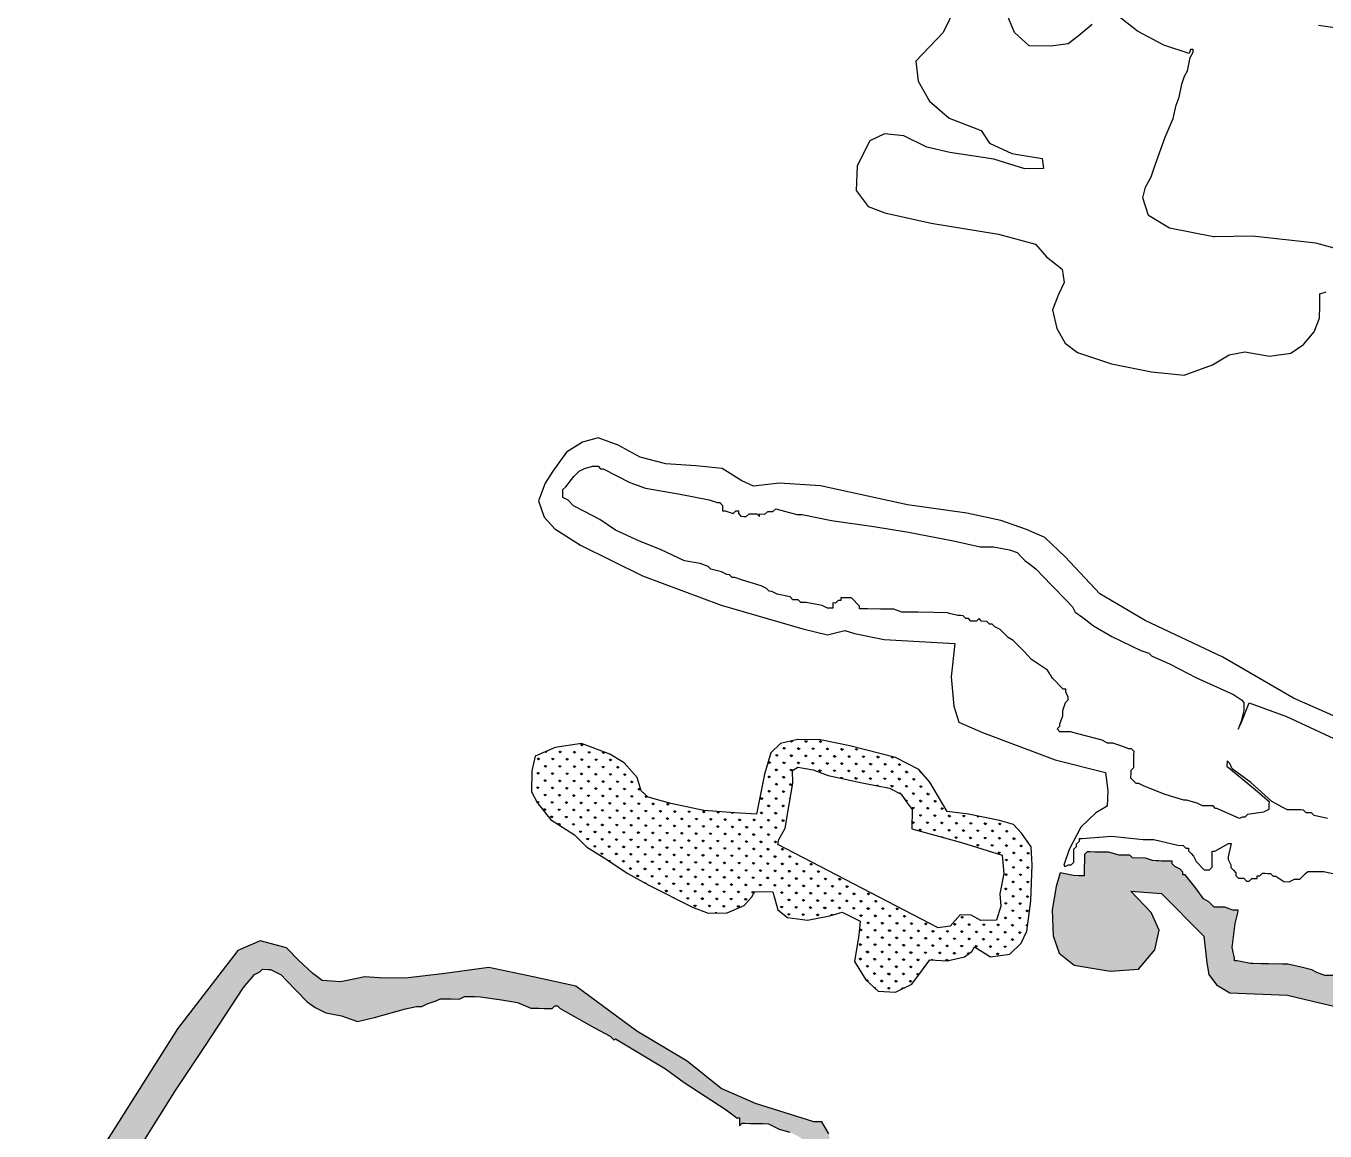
# Model space of a CAD drawing. Header units: metres. Extents: x 266352 to 301042, y 2101789 to 2138568.
# Drawn here: x 284556 to 286507, y 2118518 to 2120178 of the extents above; entities that cross this region are included whole.
import ezdxf

# ---------------------------------------------------------------- set-up
doc = ezdxf.new("R2010")
doc.units = ezdxf.units.M
doc.layers.add('MANGROOVE BUFFER ZONE', color=120, linetype='Continuous')
pattern_1 = [(90, (-71.821667, -6.126432), (-0.0179605122, 0.0179605122), [0.0047625, -0.0311585245]), (45, (-71.821667, -6.126432), (-0.017960512, 0.017960512), [0.0047625, -0.0206375]), (135, (-71.821667, -6.126432), (-0.017960512, -0.017960512), [0.0047625, -0.0206375])]

# ---------------------------------------------------------------- blocks, each defined once
blk = doc.blocks.new('A$Ccdb33366')
at = {"layer": 'MANGROOVE BUFFER ZONE'}
h = blk.add_hatch(dxfattribs=at)
h.set_pattern_fill('GRASS', color=256, scale=0.001)
h.set_pattern_definition(pattern_1)
h.paths.add_polyline_path([(4.0172, 4.8715), (4.0259, 4.9471), (4.0278, 5.0373), (4.024, 5.0819), (3.9996, 5.1151), (3.9792, 5.1364), (3.9443, 5.1461), (3.8676, 5.1607), (3.8143, 5.1665), (3.7696, 5.2383), (3.7424, 5.2693), (3.684, 5.2985), (3.5695, 5.3257), (3.4967, 5.3393), (3.4395, 5.3393), (3.3968, 5.3286), (3.3735, 5.3053), (3.3589, 5.252), (3.3405, 5.1521), (3.2861, 5.155), (3.2095, 5.1589), (3.127, 5.1754), (3.0707, 5.1899), (3.0523, 5.2054), (3.0425, 5.2384), (3.0096, 5.2743), (2.9736, 5.2956), (2.9028, 5.3208), (2.8375, 5.3102), (2.788, 5.2879), (2.7803, 5.2511), (2.7803, 5.1987), (2.7948, 5.1725), (2.8288, 5.1308), (2.8889, 5.094), (2.919, 5.0639), (2.9637, 5.0377), (3.0229, 4.9999), (3.0753, 4.9718), (3.1852, 4.9181), (3.224, 4.9045), (3.2716, 4.9055), (3.3133, 4.9249), (3.3317, 4.9462), (3.3395, 4.9598), (3.3841, 4.9598), (3.3967, 4.9152), (3.421, 4.8967), (3.4715, 4.8909), (3.5268, 4.9026), (3.5569, 4.9122), (3.6025, 4.8899), (3.5996, 4.855), (3.5899, 4.79), (3.6184, 4.7442), (3.6494, 4.717), (3.6931, 4.7151), (3.7329, 4.7354), (3.7591, 4.7713), (3.7766, 4.7965), (3.8202, 4.7946), (3.8629, 4.8053), (3.8814, 4.8188), (3.8872, 4.8305), (3.928, 4.8062), (3.9755, 4.814), (4.0036, 4.8414)])
h.paths.add_polyline_path([(3.3948, 5.0775), (3.3968, 5.0901), (3.4123, 5.1183), (3.4201, 5.1727), (3.4298, 5.2309), (3.4279, 5.262), (3.4415, 5.2708), (3.4794, 5.2649), (3.5173, 5.2513), (3.6018, 5.2339), (3.6698, 5.2222), (3.699, 5.2076), (3.7145, 5.1863), (3.7272, 5.1698), (3.7272, 5.1222), (3.8506, 5.0901), (3.9526, 5.06), (3.9575, 5.0143), (3.9487, 4.9638), (3.9517, 4.9328), (3.941, 4.8978), (3.9021, 4.8968), (3.8778, 4.9095), (3.8506, 4.9095), (3.8263, 4.8813), (3.7962, 4.8764)], flags=16)
h = blk.add_hatch(dxfattribs=at)
h.set_pattern_fill('GRASS', color=256, scale=0.001)
h.set_pattern_definition(pattern_1)
h.paths.add_polyline_path([(4.2737, 4.9751), (4.3504, 4.9708), (4.4567, 4.8662), (4.4653, 4.7999), (4.4713, 4.7714), (4.4903, 4.7456), (4.5239, 4.7266), (4.667, 4.7232), (4.7475, 4.7049), (5.0183, 4.6472), (5.045, 4.6058), (5.0683, 4.58), (5.16, 4.5444), (5.4195, 4.4781), (5.3548, 4.2994), (5.3206, 4.2084), (5.3843, 4.1797), (5.3884, 4.1909), (5.4017, 4.224), (5.4149, 4.2703), (5.4281, 4.31), (5.448, 4.3498), (5.4612, 4.4027), (5.4679, 4.4226), (5.4943, 4.4822), (5.501, 4.5219), (5.5076, 4.5285), (5.501, 4.5351), (5.4943, 4.5351), (5.4811, 4.5418), (5.4679, 4.5418), (5.4348, 4.5484), (5.3752, 4.5682), (5.3222, 4.5815), (5.2825, 4.5881), (5.2031, 4.6146), (5.1567, 4.6278), (5.1236, 4.6411), (5.0905, 4.6543), (5.0839, 4.6543), (5.0839, 4.6609), (5.0839, 4.6676), (5.0905, 4.6874), (5.0905, 4.694), (5.0905, 4.7007), (5.0839, 4.7007), (5.0773, 4.7073), (5.0641, 4.7139), (5.0376, 4.7139), (5.0045, 4.7271), (4.9648, 4.7338), (4.9449, 4.7338), (4.9251, 4.7404), (4.8986, 4.747), (4.8655, 4.7536), (4.8191, 4.7602), (4.7927, 4.7669), (4.7794, 4.7735), (4.7596, 4.7735), (4.7397, 4.7801), (4.7265, 4.7867), (4.7, 4.7933), (4.6669, 4.8), (4.6536, 4.8), (4.6187, 4.8), (4.6007, 4.8), (4.5808, 4.8), (4.5742, 4.8), (4.5411, 4.8066), (4.5345, 4.8066), (4.5345, 4.8132), (4.5279, 4.8397), (4.5345, 4.8993), (4.5411, 4.9258), (4.5411, 4.9324), (4.5345, 4.9324), (4.5279, 4.9324), (4.508, 4.939), (4.4815, 4.939), (4.4683, 4.9522), (4.4551, 4.9589), (4.4352, 4.9853), (4.4087, 5.0184), (4.4021, 5.0184), (4.4021, 5.0251), (4.3955, 5.0317), (4.3822, 5.0383), (4.3756, 5.0449), (4.3756, 5.0516), (4.369, 5.0516), (4.3624, 5.0516), (4.3558, 5.0516), (4.3491, 5.0516), (4.3425, 5.0516), (4.3359, 5.0516), (4.3265, 5.0525), (4.3094, 5.0582), (4.2763, 5.0582), (4.2697, 5.0648), (4.2631, 5.0648), (4.2499, 5.0648), (4.2432, 5.0648), (4.2168, 5.0714), (4.2101, 5.0714), (4.1903, 5.0714), (4.1837, 5.0714), (4.1704, 5.0714), (4.1638, 5.0714), (4.1572, 5.0648), (4.1572, 5.0582), (4.1572, 5.0251), (4.1572, 5.0184), (4.1572, 5.0118), (4.1506, 5.0118), (4.1439, 5.0118), (4.1307, 5.0118), (4.0976, 5.0184), (4.0969, 5.0157), (4.0883, 4.9837), (4.0788, 4.9259), (4.0822, 4.8613), (4.0978, 4.8182), (4.1357, 4.7889), (4.2254, 4.776), (4.2961, 4.782), (4.3357, 4.8303), (4.3461, 4.8794), (4.3254, 4.9234)])
h = blk.add_hatch(dxfattribs=at)
h.set_pattern_fill('GRASS', color=256, scale=0.001)
h.set_pattern_definition(pattern_1)
h.paths.add_polyline_path([(2.8979, 4.7175), (2.7916, 4.7386), (2.681, 4.7602), (2.5718, 4.7437), (2.4743, 4.7302), (2.4084, 4.7302), (2.3732, 4.7319), (2.3133, 4.719), (2.267, 4.7216), (2.2439, 4.7387), (2.2071, 4.7713), (2.1771, 4.8012), (2.1111, 4.8175), (2.0563, 4.7927), (1.9095, 4.5952), (1.6943, 4.2434), (1.5426, 3.9631), (1.6117, 3.9294), (1.6484, 3.9922), (1.7145, 4.1114), (1.8271, 4.31), (1.9065, 4.4425), (1.9793, 4.555), (2.072, 4.7007), (2.0985, 4.7338), (2.1117, 4.7404), (2.1183, 4.747), (2.1316, 4.747), (2.1382, 4.747), (2.1647, 4.7338), (2.1779, 4.7205), (2.2309, 4.6676), (2.2507, 4.6543), (2.2772, 4.6411), (2.3169, 4.6345), (2.3566, 4.6212), (2.3983, 4.6316), (2.4758, 4.6543), (2.5023, 4.6609), (2.5155, 4.6609), (2.5288, 4.6676), (2.5486, 4.6742), (2.5619, 4.6808), (2.5685, 4.6808), (2.5883, 4.6808), (2.6082, 4.6808), (2.6214, 4.6874), (2.6413, 4.6874), (2.6479, 4.6874), (2.6612, 4.6874), (2.7141, 4.6808), (2.7538, 4.6742), (2.7869, 4.6609), (2.8068, 4.6609), (2.82, 4.6609), (2.8266, 4.6609), (2.8399, 4.6609), (2.8465, 4.6676), (2.8531, 4.6676), (2.8597, 4.6609), (2.9458, 4.6146), (2.9855, 4.5947), (2.9954, 4.5848), (2.9987, 4.5881), (3.1245, 4.5153), (3.1709, 4.4822), (3.2768, 4.416), (3.3033, 4.3961), (3.3099, 4.3961), (3.3099, 4.3895), (3.3099, 4.3762), (3.3165, 4.3829), (3.3231, 4.3829), (3.3363, 4.3829), (3.343, 4.3829), (3.3562, 4.3829), (3.3628, 4.3829), (3.3694, 4.3829), (3.3827, 4.3829), (3.4092, 4.3696), (3.4356, 4.363), (3.4489, 4.3564), (3.4621, 4.3498), (3.4754, 4.3365), (3.4754, 4.3233), (3.482, 4.3167), (3.482, 4.31), (3.482, 4.2571), (3.4788, 4.2158), (3.7532, 4.3), (3.7345, 4.322), (3.6719, 4.3409), (3.6103, 4.3289), (3.568, 4.3233), (3.5386, 4.3331), (3.5323, 4.3597), (3.5151, 4.3895), (3.4952, 4.3895), (3.3496, 4.4325), (3.2635, 4.4689), (3.1775, 4.5351), (3.0517, 4.608)])
for points in [[(3.803, 7.1668), (3.7732, 7.104), (3.707, 7.0311), (3.7137, 6.9812), (3.7424, 6.9324), (3.7921, 6.8907), (3.8722, 6.8611), (3.8931, 6.8306), (3.9488, 6.8054), (4.0246, 6.794), (4.0281, 6.7697), (3.9819, 6.7679), (3.9044, 6.7906), (3.7947, 6.8054), (3.7372, 6.8175), (3.6797, 6.8454), (3.6318, 6.8489), (3.5952, 6.8316), (3.5653, 6.7687), (3.5637, 6.7069), (3.5936, 6.6679), (3.6355, 6.6531), (3.7511, 6.6292), (3.9192, 6.6043), (4.0116, 6.5808), (4.0393, 6.5499), (4.0783, 6.5196), (4.0838, 6.4865), (4.0702, 6.4562), (4.0561, 6.4182), (4.0675, 6.3719), (4.0892, 6.3361), (4.1201, 6.3134), (4.2047, 6.2863), (4.3051, 6.2678), (4.3864, 6.2608), (4.4561, 6.2874), (4.4973, 6.3134), (4.5363, 6.321), (4.5976, 6.3118), (4.6504, 6.3194), (4.6813, 6.3417), (4.7074, 6.3737), (4.7204, 6.4083), (4.7204, 6.4387), (4.7204, 6.4685), (4.7356, 6.4739)], [(4.7596, 5.1641), (4.7265, 5.1707), (4.7198, 5.1773), (4.7066, 5.1773), (4.7, 5.184), (4.6934, 5.184), (4.6867, 5.184), (4.6801, 5.184), (4.6669, 5.184), (4.6603, 5.184), (4.647, 5.1906), (4.6338, 5.1972), (4.6205, 5.2038), (4.5676, 5.2502), (4.5213, 5.2833), (4.5146, 5.2965), (4.508, 5.3031), (4.508, 5.2899), (4.5742, 5.2369), (4.6139, 5.2038), (4.6139, 5.1972), (4.6139, 5.1906), (4.6139, 5.184), (4.6007, 5.1773), (4.561, 5.1707), (4.5544, 5.1641), (4.5477, 5.1641), (4.5411, 5.1608), (4.4848, 5.184), (4.4815, 5.184), (4.4749, 5.1906), (4.4683, 5.1906), (4.4617, 5.1906), (4.4484, 5.1906), (4.4352, 5.1972), (4.4087, 5.2038), (4.4021, 5.2038), (4.3558, 5.2171), (4.3028, 5.2369), (4.2896, 5.2436), (4.283, 5.2436), (4.2763, 5.2502), (4.2697, 5.2568), (4.2697, 5.27), (4.2697, 5.2767), (4.2763, 5.2833), (4.2763, 5.2965), (4.2763, 5.3031), (4.2763, 5.3164), (4.2763, 5.323), (4.2697, 5.3296), (4.2631, 5.3296), (4.2432, 5.3362), (4.2234, 5.3429), (4.2168, 5.3429), (4.2101, 5.3429), (4.1969, 5.3495), (4.1363, 5.3646), (4.1175, 5.3693), (4.091, 5.3693), (4.0844, 5.376), (4.091, 5.3826), (4.091, 5.3892), (4.0976, 5.4091), (4.0976, 5.4223), (4.1042, 5.4422), (4.1108, 5.4488), (4.1108, 5.4554), (4.1042, 5.4687), (4.1042, 5.4753), (4.0976, 5.4753), (4.0711, 5.5018), (4.0579, 5.5216), (4.0182, 5.5481), (3.9983, 5.568), (3.9851, 5.5812), (3.9718, 5.5944), (3.9586, 5.6011), (3.9387, 5.6209), (3.9255, 5.6275), (3.9189, 5.6342), (3.9123, 5.6342), (3.9056, 5.6408), (3.8924, 5.6408), (3.8858, 5.6474), (3.8792, 5.6408), (3.8725, 5.6408), (3.8659, 5.6408), (3.8593, 5.6474), (3.8527, 5.6474), (3.8461, 5.654), (3.8394, 5.654), (3.8328, 5.654), (3.8154, 5.6584), (3.8063, 5.6607), (3.7732, 5.6607), (3.7335, 5.6607), (3.6938, 5.6607), (3.6739, 5.6673), (3.6607, 5.6673), (3.6408, 5.6673), (3.6078, 5.6673), (3.5945, 5.6673), (3.5879, 5.6673), (3.5879, 5.6739), (3.5813, 5.6805), (3.5747, 5.6871), (3.568, 5.6938), (3.5548, 5.6938), (3.5416, 5.6938), (3.5416, 5.6871), (3.5349, 5.6871), (3.5283, 5.6805), (3.5217, 5.6805), (3.5217, 5.6739), (3.5217, 5.6673), (3.5151, 5.6673), (3.5085, 5.6673), (3.4952, 5.6739), (3.4555, 5.6805), (3.4423, 5.6805), (3.4356, 5.6871), (3.4224, 5.6871), (3.4158, 5.6938), (3.3827, 5.7004), (3.3694, 5.707), (3.3628, 5.707), (3.3562, 5.7136), (3.343, 5.7202), (3.2966, 5.7335), (3.2768, 5.7401), (3.2702, 5.7401), (3.2635, 5.7467), (3.2569, 5.7467), (3.2437, 5.7533), (3.2172, 5.76), (3.2106, 5.7666), (3.1907, 5.7732), (3.151, 5.7798), (3.0914, 5.8063), (3.0385, 5.8262), (2.9789, 5.8526), (2.9392, 5.8791), (2.8995, 5.899), (2.873, 5.9122), (2.8597, 5.9255), (2.8465, 5.9321), (2.8465, 5.9387), (2.8465, 5.9453), (2.8465, 5.952), (2.8531, 5.9586), (2.873, 5.9851), (2.8862, 5.9983), (2.8995, 6.0049), (2.9193, 6.0115), (2.9259, 6.0115), (2.9326, 6.0115), (2.9392, 6.0049), (2.9458, 6.0049), (3.012, 5.9718), (3.0517, 5.9586), (3.1378, 5.9453), (3.2106, 5.9321), (3.2304, 5.9255), (3.2371, 5.9255), (3.2437, 5.9189), (3.2437, 5.9122), (3.2437, 5.9056), (3.2503, 5.9056), (3.2702, 5.899), (3.2768, 5.9056), (3.2834, 5.9056), (3.2834, 5.899), (3.29, 5.8924), (3.2966, 5.8924), (3.3033, 5.8924), (3.3099, 5.899), (3.3165, 5.899), (3.3297, 5.899), (3.3363, 5.8924), (3.3363, 5.899), (3.3496, 5.899), (3.3562, 5.9056), (3.3628, 5.9056), (3.3694, 5.9056), (3.3761, 5.9122), (3.429, 5.899), (3.4423, 5.899), (3.5151, 5.8858), (3.621, 5.8725), (3.707, 5.8593), (3.8196, 5.8394), (3.8858, 5.8262), (3.9189, 5.8262), (3.9586, 5.8195), (3.9784, 5.8129), (3.9917, 5.7997), (3.9983, 5.7931), (4.0064, 5.787), (4.0248, 5.7732), (4.0645, 5.7335), (4.1042, 5.6938), (4.1175, 5.6805), (4.1241, 5.6673), (4.1439, 5.654), (4.1704, 5.6342), (4.2168, 5.6077), (4.2896, 5.5746), (4.3094, 5.568), (4.316, 5.5613), (4.3624, 5.5415), (4.3835, 5.5309), (4.4286, 5.5084), (4.5213, 5.4687), (4.5411, 5.4554), (4.5477, 5.4488), (4.5477, 5.4422), (4.5477, 5.4289), (4.5411, 5.4024), (4.5345, 5.3826), (4.5411, 5.3958), (4.561, 5.4488), (4.6536, 5.4157), (4.7728, 5.3627)], [(4.9036, 5.3636), (4.6703, 5.4615), (4.4937, 5.5608), (4.2988, 5.6495), (4.1847, 5.7139), (4.0974, 5.8044), (4.0465, 5.852), (4, 5.871), (3.9364, 5.8922), (3.8514, 5.9095), (3.7031, 5.9274), (3.4868, 5.9713), (3.3846, 5.9761), (3.3201, 5.968), (3.2909, 5.9805), (3.2417, 6.0102), (3.1761, 6.0163), (3.1011, 6.0197), (3.0373, 6.0352), (2.9821, 6.0645), (2.9321, 6.0818), (2.8932, 6.0703), (2.8537, 6.0447), (2.8209, 5.9973), (2.8019, 5.9671), (2.7864, 5.9232), (2.8004, 5.8829), (2.8278, 5.8543), (2.8925, 5.8146), (3.0478, 5.7404), (3.2444, 5.6706), (3.4479, 5.6146), (3.5094, 5.6006), (3.5525, 5.6127), (3.5766, 5.6058), (3.6508, 5.592), (3.8268, 5.5841), (3.8191, 5.5014), (3.8262, 5.4289), (3.8394, 5.3892), (3.8986, 5.364), (4.0805, 5.2994), (4.2064, 5.2692), (4.2124, 5.2244), (4.2116, 5.1862), (4.184, 5.1689), (4.1469, 5.1328), (4.1193, 5.0767), (4.1062, 5.0375), (4.1092, 5.0342), (4.1175, 5.0383), (4.1241, 5.0383), (4.1307, 5.0449), (4.1307, 5.0516), (4.1307, 5.0648), (4.1307, 5.078), (4.1373, 5.0847), (4.1373, 5.0913), (4.1439, 5.0979), (4.1439, 5.1045), (4.1506, 5.1045), (4.2234, 5.1111), (4.3028, 5.1045), (4.3293, 5.1045), (4.3889, 5.0913), (4.4021, 5.0913), (4.4087, 5.0847), (4.4153, 5.0847), (4.4153, 5.078), (4.422, 5.0714), (4.4286, 5.0648), (4.4352, 5.0516), (4.4418, 5.0449), (4.4484, 5.0383), (4.4551, 5.0317), (4.4617, 5.0317), (4.4683, 5.0317), (4.4749, 5.0383), (4.4749, 5.0516), (4.4749, 5.0582), (4.4749, 5.0714), (4.4749, 5.0778), (4.4815, 5.078), (4.5146, 5.0979), (4.5213, 5.0979), (4.5146, 5.0648), (4.5146, 5.0582), (4.5213, 5.0449), (4.5213, 5.0383), (4.5279, 5.0317), (4.5345, 5.0251), (4.5345, 5.0184), (4.5411, 5.0118), (4.5477, 5.0118), (4.5544, 5.0118), (4.561, 5.0052), (4.5676, 5.0052), (4.5742, 5.0118), (4.5875, 5.0118), (4.5875, 5.0184), (4.5941, 5.0184), (4.6007, 5.0251), (4.6073, 5.0251), (4.6139, 5.0251), (4.6205, 5.0251), (4.6272, 5.0184), (4.6338, 5.0184), (4.6536, 5.0052), (4.6669, 5.0052), (4.6801, 5.0118), (4.6934, 5.0118), (4.7066, 5.0251), (4.7132, 5.0317), (4.7331, 5.0317), (4.7397, 5.0317), (4.7529, 5.0317), (4.8191, 5.0184)], [(4.8127, 6.5681), (4.7084, 6.5945), (4.5505, 6.609), (4.4563, 6.6062), (4.4537, 6.6061), (4.3439, 6.6256), (4.2909, 6.6567), (4.2763, 6.7001), (4.283, 6.7266), (4.2962, 6.7531), (4.3028, 6.7729), (4.316, 6.8126), (4.3293, 6.8524), (4.3491, 6.8987), (4.3558, 6.9318), (4.3624, 6.9517), (4.369, 6.9848), (4.3756, 7.0046), (4.3822, 7.0179), (4.3889, 7.051), (4.3955, 7.0642), (4.3955, 7.0708), (4.3889, 7.0708), (4.3856, 7.0609), (4.3226, 7.0812), (4.2566, 7.1146), (4.2106, 7.1492)], [(4.1436, 7.1293), (4.1091, 7.1), (4.085, 7.0801), (4.0421, 7.0738), (3.9876, 7.0738), (3.951, 7.1063), (3.9321, 7.1503)], [(4.7062, 7.1366), (4.8274, 7.1209)], [(4.8127, 6.5681), (4.7084, 6.5945), (4.5505, 6.609), (4.4563, 6.6062), (4.4537, 6.6061), (4.3439, 6.6256), (4.2909, 6.6567), (4.2763, 6.7001), (4.283, 6.7266), (4.2962, 6.7531), (4.3028, 6.7729), (4.316, 6.8126), (4.3293, 6.8524), (4.3491, 6.8987), (4.3558, 6.9318), (4.3624, 6.9517), (4.369, 6.9848), (4.3756, 7.0046), (4.3822, 7.0179), (4.3889, 7.051), (4.3955, 7.0642), (4.3955, 7.0708), (4.3889, 7.0708), (4.3856, 7.0609), (4.3226, 7.0812), (4.2566, 7.1146), (4.2106, 7.1492)], [(4.1436, 7.1293), (4.1091, 7.1), (4.085, 7.0801), (4.0421, 7.0738), (3.9876, 7.0738), (3.951, 7.1063), (3.9321, 7.1503)], [(4.7062, 7.1366), (4.8274, 7.1209)], [(4.7794, 4.7735), (4.7596, 4.7735), (4.7397, 4.7801), (4.7265, 4.7867), (4.7, 4.7933), (4.6669, 4.8), (4.6536, 4.8), (4.6187, 4.8), (4.6007, 4.8), (4.5808, 4.8), (4.5742, 4.8), (4.5411, 4.8066), (4.5345, 4.8066), (4.5345, 4.8132), (4.5279, 4.8397), (4.5345, 4.8993), (4.5411, 4.9258), (4.5411, 4.9324), (4.5345, 4.9324), (4.5279, 4.9324), (4.508, 4.939), (4.4815, 4.939), (4.4683, 4.9522), (4.4551, 4.9589), (4.4352, 4.9853), (4.4087, 5.0184), (4.4021, 5.0184), (4.4021, 5.0251), (4.3955, 5.0317), (4.3822, 5.0383), (4.3756, 5.0449), (4.3756, 5.0516), (4.369, 5.0516), (4.3624, 5.0516), (4.3558, 5.0516), (4.3491, 5.0516), (4.3425, 5.0516), (4.3359, 5.0516), (4.3265, 5.0525), (4.3094, 5.0582), (4.2763, 5.0582), (4.2697, 5.0648), (4.2631, 5.0648), (4.2499, 5.0648), (4.2432, 5.0648), (4.2168, 5.0714), (4.2101, 5.0714), (4.1903, 5.0714), (4.1837, 5.0714), (4.1704, 5.0714), (4.1638, 5.0714), (4.1572, 5.0648), (4.1572, 5.0582), (4.1572, 5.0251), (4.1572, 5.0184), (4.1572, 5.0118), (4.1506, 5.0118), (4.1439, 5.0118), (4.1307, 5.0118), (4.0976, 5.0184), (4.0969, 5.0157), (4.0883, 4.9837), (4.0788, 4.9259), (4.0822, 4.8613), (4.0978, 4.8182), (4.1357, 4.7889), (4.2254, 4.776), (4.2961, 4.782), (4.3357, 4.8303), (4.3461, 4.8794), (4.3254, 4.9234), (4.2737, 4.9751), (4.2737, 4.9751), (4.3504, 4.9708), (4.4567, 4.8662), (4.4653, 4.7999), (4.4713, 4.7714), (4.4903, 4.7456), (4.5239, 4.7266), (4.667, 4.7232), (4.7475, 4.7049), (5.0183, 4.6472)], [(1.8271, 4.31), (1.9065, 4.4425), (1.9793, 4.555), (2.072, 4.7007), (2.0985, 4.7338), (2.1117, 4.7404), (2.1183, 4.747), (2.1316, 4.747), (2.1382, 4.747), (2.1647, 4.7338), (2.1779, 4.7205), (2.2309, 4.6676), (2.2507, 4.6543), (2.2772, 4.6411), (2.3169, 4.6345), (2.3566, 4.6212), (2.3983, 4.6316), (2.4758, 4.6543), (2.5023, 4.6609), (2.5155, 4.6609), (2.5288, 4.6676), (2.5486, 4.6742), (2.5619, 4.6808), (2.5685, 4.6808), (2.5883, 4.6808), (2.6082, 4.6808), (2.6214, 4.6874), (2.6413, 4.6874), (2.6479, 4.6874), (2.6612, 4.6874), (2.7141, 4.6808), (2.7538, 4.6742), (2.7869, 4.6609), (2.8068, 4.6609), (2.82, 4.6609), (2.8266, 4.6609), (2.8399, 4.6609), (2.8465, 4.6676), (2.8531, 4.6676), (2.8597, 4.6609), (2.9458, 4.6146), (2.9855, 4.5947), (2.9954, 4.5848), (2.9987, 4.5881), (3.1245, 4.5153), (3.1709, 4.4822), (3.2768, 4.416), (3.3033, 4.3961), (3.3099, 4.3961), (3.3099, 4.3895), (3.3099, 4.3762), (3.3165, 4.3829), (3.3231, 4.3829), (3.3363, 4.3829), (3.343, 4.3829), (3.3562, 4.3829), (3.3628, 4.3829), (3.3694, 4.3829), (3.3827, 4.3829), (3.4092, 4.3696), (3.4356, 4.363)], [(3.5323, 4.3597), (3.5151, 4.3895), (3.4952, 4.3895), (3.3496, 4.4325), (3.2635, 4.4689), (3.1775, 4.5351), (3.0517, 4.608), (2.8979, 4.7175), (2.8979, 4.7175), (2.7916, 4.7386), (2.681, 4.7602), (2.5718, 4.7437), (2.4743, 4.7302), (2.4084, 4.7302), (2.3732, 4.7319), (2.3133, 4.719), (2.267, 4.7216), (2.2439, 4.7387), (2.2071, 4.7713), (2.1771, 4.8012), (2.1111, 4.8175), (2.0563, 4.7927), (1.9095, 4.5952), (1.6943, 4.2434)]]:
    blk.add_lwpolyline(points, dxfattribs=at)
for points in [[(4.0172, 4.8715), (4.0259, 4.9471), (4.0278, 5.0373), (4.024, 5.0819), (3.9996, 5.1151), (3.9792, 5.1364), (3.9443, 5.1461), (3.8676, 5.1607), (3.8143, 5.1665), (3.7696, 5.2383), (3.7424, 5.2693), (3.684, 5.2985), (3.5695, 5.3257), (3.4967, 5.3393), (3.4395, 5.3393), (3.3968, 5.3286), (3.3735, 5.3053), (3.3589, 5.252), (3.3405, 5.1521), (3.2861, 5.155), (3.2095, 5.1589), (3.127, 5.1754), (3.0707, 5.1899), (3.0523, 5.2054), (3.0425, 5.2384), (3.0096, 5.2743), (2.9736, 5.2956), (2.9028, 5.3208), (2.8375, 5.3102), (2.788, 5.2879), (2.7803, 5.2511), (2.7803, 5.1987), (2.7948, 5.1725), (2.8288, 5.1308), (2.8889, 5.094), (2.919, 5.0639), (2.9637, 5.0377), (3.0229, 4.9999), (3.0753, 4.9718), (3.1852, 4.9181), (3.224, 4.9045), (3.2716, 4.9055), (3.3133, 4.9249), (3.3317, 4.9462), (3.3395, 4.9598), (3.3841, 4.9598), (3.3967, 4.9152), (3.421, 4.8967), (3.4715, 4.8909), (3.5268, 4.9026), (3.5569, 4.9122), (3.6025, 4.8899), (3.5996, 4.855), (3.5899, 4.79), (3.6184, 4.7442), (3.6494, 4.717), (3.6931, 4.7151), (3.7329, 4.7354), (3.7591, 4.7713), (3.7766, 4.7965), (3.8202, 4.7946), (3.8629, 4.8053), (3.8814, 4.8188), (3.8872, 4.8305), (3.928, 4.8062), (3.9755, 4.814), (4.0036, 4.8414), (4.0172, 4.8715)], [(3.3948, 5.0775), (3.3968, 5.0901), (3.4123, 5.1183), (3.4201, 5.1727), (3.4298, 5.2309), (3.4279, 5.262), (3.4415, 5.2708), (3.4794, 5.2649), (3.5173, 5.2513), (3.6018, 5.2339), (3.6698, 5.2222), (3.699, 5.2076), (3.7145, 5.1863), (3.7272, 5.1698), (3.7272, 5.1222), (3.8506, 5.0901), (3.9526, 5.06), (3.9575, 5.0143), (3.9487, 4.9638), (3.9517, 4.9328), (3.941, 4.8978), (3.9021, 4.8968), (3.8778, 4.9095), (3.8506, 4.9095), (3.8263, 4.8813), (3.7962, 4.8764), (3.3948, 5.0775)]]:
    blk.add_lwpolyline(points, close=True, dxfattribs=at)

msp = doc.modelspace()

# ---------------------------------------------------------------- block references
at = {"xscale": 604.2174030490069, "yscale": 604.2174030490069, "zscale": 604.2174030490069, "rotation": 359.0939183652337}
msp.add_blockref('A$Ccdb33366', (283586, 2115913), dxfattribs=at)

doc.saveas('drawing.dxf')
